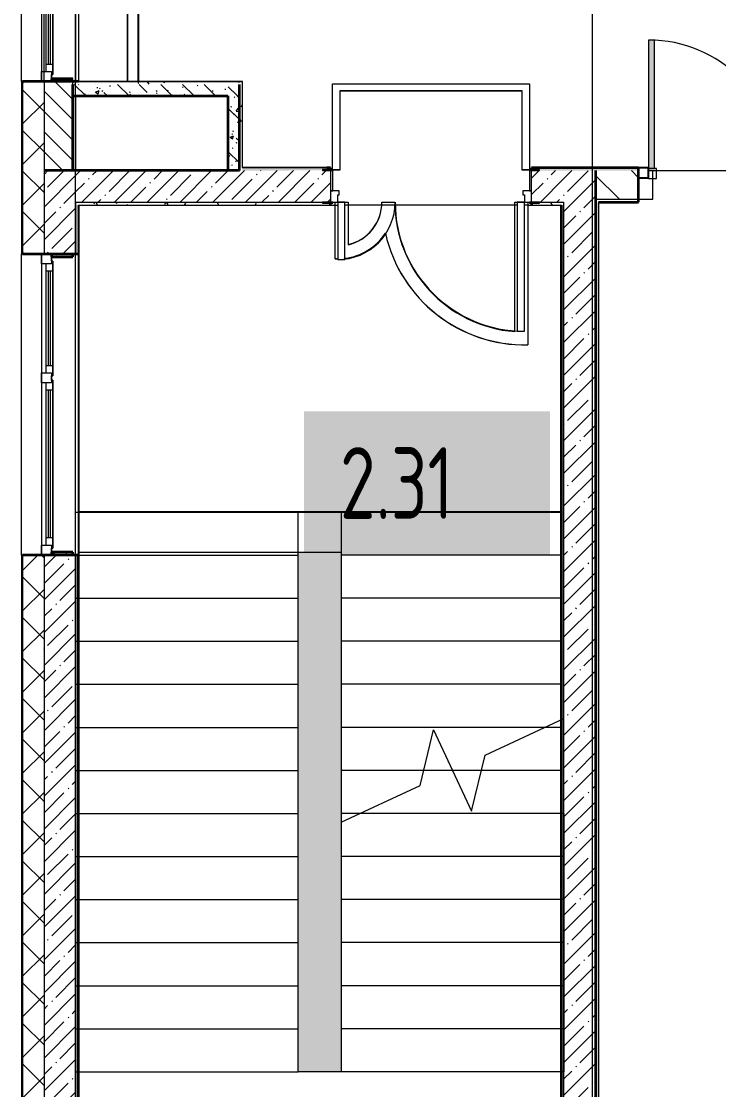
# Model space of a CAD drawing. Header units: millimetres. Extents: x 3914 to 443608, y -156176 to 78197.
# Drawn here: x 174696 to 179552, y -144482 to -137038 of the extents above; entities that cross this region are included whole.
import ezdxf

# ---------------------------------------------------------------- set-up
doc = ezdxf.new("R2010")
doc.units = ezdxf.units.MM
doc.linetypes.add('Осевая', pattern=[6350, 1270, -952.5, 3175, -952.5])
doc.layers.add('A-AREA-PATT-2', color=7, linetype='Continuous', lineweight=5, true_color=0xcde0ef, transparency=1)
for name, color, linetype, lineweight in [('A-DETL-GENF', 7, 'Continuous', 9), ('A-DOOR-1', 7, 'Continuous', 5), ('A-FLOR', 7, 'Continuous', 9), ('A-FLOR-PATT-1', 7, 'Continuous', 5), ('A-GLAZ', 7, 'Continuous', 9), ('A-GLAZ-1', 7, 'Continuous', 5), ('A-GLAZ-CWMG', 7, 'Continuous', 9), ('A-GLAZ-CWMG-1', 7, 'Continuous', 25), ('A-WALL', 7, 'Continuous', 5), ('A-WALL-1', 7, 'Continuous', 35), ('I-WALL', 7, 'Continuous', 5), ('S-STRS', 7, 'Continuous', 9), ('S-STRS-MBND', 7, 'Continuous', 9), ('Оси', 7, 'Continuous', 9), ('Оси-2', 7, 'Осевая', 9)]:
    doc.layers.add(name, color=color, linetype=linetype, lineweight=lineweight)
doc.layers.add('A-DOOR-FRAM-1', color=7, linetype='Continuous', lineweight=5, true_color=0xc0c0c0)
doc.layers.add('A-WALL-FNSH-1', color=9, linetype='Continuous', lineweight=5, true_color=0x808080)
doc.styles.add('СПДС', font='ГОСТ тип А.ttf', dxfattribs={"width": 0.9})
pattern_1 = [(45, (174964.42, -145977.62), (-114.0493, 114.0493), []), (45, (175078.47, -145977.62), (-114.0493, 114.0493), [201.612, -40.322, 6.706, -33.617])]
pattern_2 = [(135, (174964.42, -145977.62), (-150.8683, -150.8683), [213.36, -35.56, 7.112, -35.56]), (135, (174964.42, -145826.85), (-150.8683, -150.8683), []), (50, (174964.42, -145977.62), (255.0577, -22.3145), [26.67, -293.37]), (355, (174964.42, -145977.62), (-49.3404, 267.479), [21.336, -234.696]), (100.451, (174985.68, -145979.48), (205.7195, 245.1636), [22.666, -249.326]), (46.184, (174964.42, -145906.5), (379.511, -58.86), [40.005, -440.055]), (96.636, (174996.05, -145911.4), (332.363, 346.399), [33.999, -373.989]), (351.184, (174964.42, -145906.5), (332.367, 346.395), [32.004, -352.044]), (21, (174999.98, -145924.28), (212.26, -143.171), [26.67, -293.37]), (326, (174999.98, -145924.28), (86.522, 257.863), [21.336, -234.696]), (71.451, (175017.67, -145936.2), (298.784, 114.69), [22.666, -249.326]), (37.5, (174964.42, -145977.62), (4.3238, 118.3775), [6.706, -225.146, 6.706, -231.546, -235.585]), (37.5, (174964.42, -145977.62), (4.3238, 118.3775), [-470.103, 6.706, -228.879]), (7.5, (174964.42, -145977.62), (93.5476, 140.2533), [6.706, -129.134, 6.706, -219.812, -89.789]), (7.5, (174964.42, -145977.62), (93.5476, 140.2533), [-362.356, 6.706, -83.083]), (327.5, (174885.12, -145977.62), (189.8273, -8.0202), [6.706, -82.194, 6.706, -270.662, -368.046]), (327.5, (174885.12, -145977.62), (189.8273, -8.0202), [-366.268, 6.706, -361.34]), (317.5, (174849.56, -145977.62), (207.381, 35.5976), [6.706, -108.864, 6.706, -177.495, -261.366]), (317.5, (174849.56, -145977.62), (207.381, 35.5976), [-299.771, 6.706, -254.66])]
pattern_3 = [(0, (174964.42, -145977.62), (243.84, 60.96), [20.117, -162.763, 20.117, -162.763, -975.36]), (0, (174964.42, -145977.62), (243.84, 60.96), [-365.76, 20.117, -345.643, 20.117, -162.763, -426.72]), (0, (174964.42, -145977.62), (243.84, 60.96), [-914.4, 20.117, -101.803, 20.117, -284.683]), (120, (175055.86, -145947.14), (-174.71291, 180.69163), [20.117, -162.763, 20.117, -162.763, -975.36]), (120, (175055.86, -145947.14), (-174.71291, 180.69163), [-365.76, 20.117, -345.643, 20.117, -162.763, -426.72]), (120, (175055.86, -145947.14), (-174.71291, 180.69163), [-914.4, 20.117, -101.803, 20.117, -284.683]), (240, (175086.34, -145825.22), (-69.12709, -241.65163), [20.117, -162.763, 20.117, -162.763, -975.36]), (240, (175086.34, -145825.22), (-69.12709, -241.65163), [-365.76, 20.117, -345.643, 20.117, -162.763, -426.72]), (240, (175086.34, -145825.22), (-69.12709, -241.65163), [-914.4, 20.117, -101.803, 20.117, -284.683])]

# ---------------------------------------------------------------- blocks, each defined once
blk = doc.blocks.new('120_Окно_СКБ_2Ст - 120_Окно_СКБ_2Ст 2100х2500 _мал створка справа_-22445857-Объем проектирования 2 этажа')
at = {"layer": 'A-GLAZ'}
for p, q in [((-1050, -127), (-1050, -57)), ((-1050, -57), (-980, -57)), ((-980, -57), (-980, -127)), ((150, -127), (150, -57)), ((150, -57), (220, -57)), ((220, -57), (220, -127)), ((980, -127), (980, -57)), ((980, -57), (1050, -57)), ((1050, -57), (1050, -127)), ((-980, -127), (-1050, -127)), ((-980, -127), (-1000, -127)), ((-1000, -127), (-1000, -137)), ((-1000, -137), (170, -137)), ((170, -137), (-1000, -137)), ((150, -87), (-980, -87)), ((-980, -87), (-980, -127)), ((-930, -137), (-930, -87)), ((100, -137), (100, -87)), ((150, -127), (150, -87)), ((220, -127), (150, -127)), ((170, -127), (150, -127)), ((170, -137), (170, -127)), ((220, -127), (200, -127)), ((200, -127), (200, -137)), ((200, -137), (1000, -137)), ((1000, -137), (200, -137)), ((980, -87), (220, -87)), ((220, -87), (220, -127)), ((270, -137), (270, -87)), ((930, -137), (930, -87)), ((980, -127), (980, -87)), ((1050, -127), (980, -127)), ((1000, -127), (980, -127)), ((1000, -137), (1000, -127))]:
    blk.add_line(p, q, dxfattribs=at)
at = {"layer": 'A-GLAZ-1'}
for p, q in [((1050, -57), (-1050, -57)), ((-1030, -127), (-1000, -127)), ((-930, -107), (100, -107)), ((100, -117), (-930, -117)), ((170, -127), (200, -127)), ((270, -107), (930, -107)), ((930, -117), (270, -117)), ((1000, -127), (1030, -127))]:
    blk.add_line(p, q, dxfattribs=at)
blk = doc.blocks.new('120_Окно_СКБ_2Ст - 120_Окно_СКБ_2Ст 2100х2400 _мал створка справа_-22446225-Объем проектирования 2 этажа')
at = {"layer": 'A-GLAZ'}
for p, q in [((-1050, -127), (-1050, -57)), ((-1050, -57), (-980, -57)), ((-980, -57), (-980, -127)), ((150, -127), (150, -57)), ((150, -57), (220, -57)), ((220, -57), (220, -127)), ((980, -127), (980, -57)), ((980, -57), (1050, -57)), ((1050, -57), (1050, -127)), ((-980, -127), (-1050, -127)), ((-980, -127), (-1000, -127)), ((-1000, -127), (-1000, -137)), ((-1000, -137), (170, -137)), ((170, -137), (-1000, -137)), ((150, -87), (-980, -87)), ((-980, -87), (-980, -127)), ((-930, -137), (-930, -87)), ((100, -137), (100, -87)), ((150, -127), (150, -87)), ((220, -127), (150, -127)), ((170, -127), (150, -127)), ((170, -137), (170, -127)), ((220, -127), (200, -127)), ((200, -127), (200, -137)), ((200, -137), (1000, -137)), ((1000, -137), (200, -137)), ((980, -87), (220, -87)), ((220, -87), (220, -127)), ((270, -137), (270, -87)), ((930, -137), (930, -87)), ((980, -127), (980, -87)), ((1050, -127), (980, -127)), ((1000, -127), (980, -127)), ((1000, -137), (1000, -127))]:
    blk.add_line(p, q, dxfattribs=at)
at = {"layer": 'A-GLAZ-1'}
for p, q in [((1050, -57), (-1050, -57)), ((-1030, -127), (-1000, -127)), ((-930, -107), (100, -107)), ((100, -117), (-930, -117)), ((170, -127), (200, -127)), ((270, -107), (930, -107)), ((930, -117), (270, -117)), ((1000, -127), (1030, -127))]:
    blk.add_line(p, q, dxfattribs=at)
blk = doc.blocks.new('Прямоугольный импост - 50 x 70 мм-31701779-Объем проектирования 2 этажа')
at = {"layer": 'A-GLAZ-CWMG-1'}
for p, q in [((0, 35), (-70, 35)), ((-70, 35), (-70, -35)), ((0, -35), (0, 35)), ((-70, -35), (0, -35))]:
    blk.add_line(p, q, dxfattribs=at)
blk = doc.blocks.new('Зашивка приборов отопления42 - Зашивка приборов отопления-33374801-Объем проектирования 2 этажа')
at = {"layer": 'A-WALL'}
for p, q in [((37471.9, 23439), (35391.9, 23439)), ((35391.9, 23079), (37471.9, 23079)), ((37471.9, 23079), (35391.9, 23079)), ((35391.9, 23004), (37471.9, 23004))]:
    blk.add_line(p, q, dxfattribs=at)

msp = doc.modelspace()

# ---------------------------------------------------------------- hatches: boundary and pattern name
at = {"layer": 'A-AREA-PATT-2'}
msp.add_hatch(color=256, dxfattribs=at).paths.add_polyline_path([(176924.4, -144357.6), (176924.4, -140739.7), (176624.4, -140739.7), (176624.4, -144357.6)])
at = {"layer": 'A-FLOR-PATT-1'}
h = msp.add_hatch(color=256, dxfattribs=at)
h.paths.add_polyline_path([(188594.3, -138077.6), (188634.3, -138077.6), (188634.3, -137247.6), (188594.3, -137247.6), (188594.3, -138073.9)])
h.paths.add_polyline_path([(199264.4, -138077.6), (199264.4, -137747.6), (199224.4, -137747.6), (199224.4, -138077.6)])
h.paths.add_polyline_path([(189854.3, -138077.6), (189894.3, -138077.6), (189894.3, -137747.6), (189854.3, -137747.6), (189854.3, -138057.6)])
h.paths.add_polyline_path([(197964.4, -138077.6), (198004.4, -138077.6), (198004.4, -137247.6), (197964.4, -137247.6), (197964.4, -138057.6)])
h.paths.add_polyline_path([(180359.4, -138062.6), (180359.4, -137662.6), (180319.4, -137662.6), (180319.4, -138062.6)])
h.paths.add_polyline_path([(179104.4, -138062.6), (179104.4, -137167.6), (179064.4, -137167.6), (179064.4, -138062.6), (179094.4, -138062.6)])
h.paths.add_polyline_path([(213480.4, -137947.6), (213480.4, -137902.6), (212487.9, -137902.6), (212487.9, -137947.6), (213478.9, -137947.6)])
h.paths.add_polyline_path([(194974.4, -137457.2), (195054.4, -137457.2), (195054.4, -137412.2), (194214.4, -137412.2), (194214.4, -137457.2), (194590.3, -137457.2)])
h.paths.add_polyline_path([(213088, -135957.6), (213480.4, -135957.6), (213480.4, -135912.6), (212487.9, -135912.6), (212487.9, -135957.6), (212954.4, -135957.6)])
h.paths.add_polyline_path([(194229.4, -135787.2), (195054.4, -135787.2), (195054.4, -135742.2), (194229.4, -135742.2)])
h.paths.add_polyline_path([(206359.4, -133017.6), (206359.4, -132197.6), (206314.4, -132197.6), (206314.4, -133017.6)])
h.paths.add_polyline_path([(207624.4, -132517.6), (207624.4, -132237.6), (207614.4, -132237.6), (207614.4, -132197.6), (207579.4, -132197.6), (207579.4, -132517.6), (207614.4, -132517.6)])
h.paths.add_polyline_path([(208997.1, -127057.6), (209394.4, -127057.6), (209394.4, -127012.6), (208574.4, -127012.6), (208574.4, -127057.6), (208614.4, -127057.6)])
h.paths.add_polyline_path([(208762.6, -125792.6), (208894.4, -125792.6), (208894.4, -125747.6), (208614.4, -125747.6), (208614.4, -125757.6), (208574.4, -125757.6), (208574.4, -125792.6), (208627.5, -125792.6)])
at = {"layer": 'A-WALL'}
h = msp.add_hatch(dxfattribs=at)
h.set_pattern_fill('FP_24', color=256, style=0, pattern_type=2)
h.set_pattern_definition([(45, (174964.42, -145977.62), (-141.4214, 141.4214), []), (135, (174964.42, -145977.62), (-141.4214, -141.4214), [])])
h.paths.add_polyline_path([(174854.4, -146077.6), (174854.4, -140757.6), (174704.4, -140757.6), (174704.4, -146077.6)])
h.paths.add_polyline_path([(174836.4, -138657.6), (174854.4, -138657.6), (174854.4, -137457.6), (174704.4, -137457.6), (174704.4, -138657.6)])
h.paths.add_polyline_path([(174704.4, -135357.6), (174854.4, -135357.6), (174854.4, -134457.6), (174704.4, -134457.6), (174704.4, -135127.7)])
h.paths.add_polyline_path([(174704.4, -132857.6), (174854.4, -132857.6), (174854.4, -130627.6), (174704.4, -130627.6), (174704.4, -132051)])
h = msp.add_hatch(dxfattribs=at)
h.set_pattern_fill('FP_2', color=256, style=0, pattern_type=2)
h.set_pattern_definition([(135, (174964.42, -145977.62), (-70.7107, -70.7107), [])])
h.paths.add_polyline_path([(175054.4, -138077.6), (175054.4, -137457.6), (174854.4, -137457.6), (174854.4, -138077.6)])
h.paths.add_polyline_path([(175054.4, -135357.6), (175054.4, -135077.6), (174854.4, -135077.6), (174854.4, -135357.6), (175053.9, -135357.6)])
h.paths.add_polyline_path([(174911.6, -134577.6), (175054.4, -134577.6), (175054.4, -134457.6), (174854.4, -134457.6), (174854.4, -134577.6)])
h.paths.add_polyline_path([(175054.4, -132857.6), (175054.4, -131277.6), (174854.4, -131277.6), (174854.4, -132857.6), (174967, -132857.6)])
at = {"layer": 'I-WALL'}
h = msp.add_hatch(dxfattribs=at)
h.set_pattern_fill('FP_191', color=256, style=0, pattern_type=2)
h.set_pattern_definition(pattern_3)
h.paths.add_polyline_path([(174916.4, -137457.6), (175054.4, -137457.6), (175054.4, -137437.6), (174906.4, -137439.4), (174906.4, -137457.6)])
h = msp.add_hatch(dxfattribs=at)
h.set_pattern_fill('FP_41', color=256, style=0, pattern_type=2)
h.set_pattern_definition(pattern_2)
h.paths.add_polyline_path([(175076.5, -137557.6), (176214.4, -137557.6), (176214.4, -137477.6), (175054.4, -137477.6), (175054.4, -137557.6), (175074.4, -137557.6)])
h = msp.add_hatch(dxfattribs=at)
h.set_pattern_fill('FP_191', color=256, style=0, pattern_type=2)
h.set_pattern_definition(pattern_3)
h.paths.add_polyline_path([(175799.2, -137477.6), (176234.4, -137477.6), (176234.4, -137457.6), (175094.4, -137457.6), (175094.4, -137477.6), (175509.4, -137477.6)])
h = msp.add_hatch(dxfattribs=at)
h.set_pattern_fill('FP_191', color=256, style=0, pattern_type=2)
h.set_pattern_definition(pattern_3)
h.paths.add_polyline_path([(176214.4, -138077.6), (176234.4, -138077.6), (176234.4, -138057.6)])
h.paths.add_polyline_path([(176214.4, -138077.6), (176234.4, -138056.6), (176234.4, -137477.6), (176214.4, -137477.6), (176214.4, -138061)])
h = msp.add_hatch(dxfattribs=at)
h.set_pattern_fill('FP_41', color=256, style=0, pattern_type=2)
h.set_pattern_definition(pattern_2)
h.paths.add_polyline_path([(176134.4, -138077.6), (176214.4, -138077.6), (176214.4, -137557.6), (176134.4, -137557.6), (176134.4, -138057.6)])
h = msp.add_hatch(dxfattribs=at)
h.set_pattern_fill('FP_1', color=256, style=0, pattern_type=2)
h.set_pattern_definition(pattern_1)
h.paths.add_polyline_path([(174854.4, -146077.6), (175074.4, -146077.6), (175074.4, -140757.6), (174854.4, -140757.6), (174854.4, -145383.4)])
h.paths.add_polyline_path([(174854.4, -138657.6), (175074.4, -138657.6), (175074.4, -138077.6), (174854.4, -138077.6), (174854.4, -138204.4)])
h = msp.add_hatch(dxfattribs=at)
h.set_pattern_fill('FP_1', color=256, style=0, pattern_type=2)
h.set_pattern_definition(pattern_1)
h.paths.add_polyline_path([(175074.4, -138297.6), (176849.4, -138297.6), (176849.4, -138077.6), (175074.4, -138077.6), (175074.4, -138204.4)])
h.paths.add_polyline_path([(178474.4, -138297.6), (178474.4, -138077.6), (178249.4, -138077.6), (178249.4, -138297.6), (178454.4, -138297.6)])
h = msp.add_hatch(dxfattribs=at)
h.set_pattern_fill('FP_191', color=256, style=0, pattern_type=2)
h.set_pattern_definition(pattern_3)
h.paths.add_polyline_path([(185917.5, -138077.6), (188524.3, -138077.6), (188524.3, -138057.6), (181494.4, -138057.6), (181494.4, -138077.6), (185624.4, -138077.6)])
h.paths.add_polyline_path([(178694.4, -138077.6), (178994.4, -138077.6), (178994.4, -138057.6), (178249.4, -138057.6), (178249.4, -138069.6), (178304.4, -138069.6), (178304.4, -138077.6), (178690.2, -138077.6)])
h.paths.add_polyline_path([(194724.4, -138077.6), (194974.4, -138077.6), (194974.4, -138057.6), (189964.3, -138057.6), (189964.3, -138077.6), (194590.3, -138077.6)])
h.paths.add_polyline_path([(176415.9, -138077.6), (176794.4, -138075.8), (176794.4, -138069.6), (176849.4, -138069.6), (176849.4, -138057.6), (176234.4, -138057.6), (176234.4, -138077.6)])
h = msp.add_hatch(dxfattribs=at)
h.set_pattern_fill('FP_1', color=256, style=0, pattern_type=2)
h.set_pattern_definition(pattern_1)
h.paths.add_polyline_path([(178474.4, -146077.6), (178694.4, -146077.6), (178694.4, -138077.6), (178474.4, -138077.6), (178474.4, -145896.2)])
h = msp.add_hatch(dxfattribs=at)
h.set_pattern_fill('FP_23', color=256, style=0, pattern_type=2)
h.set_pattern_definition([(135, (174964.42, -145977.62), (-141.4214, -141.4214), [])])
h.paths.add_polyline_path([(188524.3, -138277.6), (188524.3, -138077.6), (187724.4, -138077.6), (187724.4, -138277.6), (187744.4, -138277.6)])
h.paths.add_polyline_path([(190133.7, -138277.6), (191624.4, -138277.6), (191624.4, -138077.6), (189964.3, -138077.6), (189964.3, -138277.6)])
h.paths.add_polyline_path([(186444.4, -138277.6), (187124.4, -138277.6), (187124.4, -138077.6), (186424.4, -138077.6), (186424.4, -138147.6), (185624.4, -138147.6), (185624.4, -138077.6), (183224.4, -138077.6), (183224.4, -138277.6), (186424.4, -138277.6)])
h.paths.add_polyline_path([(182624.4, -138277.6), (182624.4, -138077.6), (181494.4, -138077.6), (181494.4, -138277.6), (182604.4, -138277.6)])
h.paths.add_polyline_path([(178694.4, -138277.6), (178994.4, -138277.6), (178994.4, -138077.6), (178694.4, -138077.6)])
h = msp.add_hatch(dxfattribs=at)
h.set_pattern_fill('FP_191', color=256, style=0, pattern_type=2)
h.set_pattern_definition(pattern_3)
h.paths.add_polyline_path([(178474.4, -138317.6), (178474.4, -138297.6), (178304.4, -138297.6), (178304.4, -138305.6), (178249.4, -138305.6), (178249.4, -138317.6), (178454.4, -138317.6)])
h.paths.add_polyline_path([(175076.2, -138317.6), (176849.4, -138317.6), (176849.4, -138305.6), (176794.4, -138305.6), (176794.4, -138297.6), (175074.4, -138297.6), (175074.4, -138317.6)])
h = msp.add_hatch(dxfattribs=at)
h.set_pattern_fill('FP_191', color=256, style=0, pattern_type=2)
h.set_pattern_definition(pattern_3)
h.paths.add_polyline_path([(178474.4, -145837.6), (178474.4, -138317.6), (178454.4, -138318.6), (178454.5, -145442.6), (178466.9, -145688.3)])
h.paths.add_polyline_path([(178474.4, -145837.6), (178458.2, -145517.6), (178454.4, -145517.6), (178454.4, -145836.6), (178462.3, -145837)])
h.paths.add_polyline_path([(178454.4, -145467.6), (178455.7, -145467.6), (178454.4, -145442.6)])
h = msp.add_hatch(dxfattribs=at)
h.set_pattern_fill('FP_191', color=256, style=0, pattern_type=2)
h.set_pattern_definition(pattern_3)
h.paths.add_polyline_path([(181774.4, -138297.6), (182603.4, -138297.6), (182604.4, -138277.6), (181494.4, -138277.6), (181494.4, -138297.6), (181645.9, -138297.6)])
h.paths.add_polyline_path([(178714.4, -138297.6), (178994.4, -138297.6), (178994.4, -138277.6), (178694.4, -138277.6), (178694.4, -138297.6)])
h = msp.add_hatch(dxfattribs=at)
h.set_pattern_fill('FP_191', color=256, style=0, pattern_type=2)
h.set_pattern_definition(pattern_3)
h.paths.add_polyline_path([(178714.4, -145837.6), (178714.4, -138298.6), (178694.4, -138297.6), (178696.5, -145837.6)])
h = msp.add_hatch(dxfattribs=at)
h.set_pattern_fill('FP_191', color=256, style=0, pattern_type=2)
h.set_pattern_definition(pattern_3)
h.paths.add_polyline_path([(175074.4, -145857.6), (175094.4, -145857.6), (175094.4, -140757.6), (175074.4, -140757.6), (175074.4, -145837.6)])
h.paths.add_polyline_path([(175074.4, -138657.6), (175094.4, -138657.6), (175094.4, -138318.6), (175074.4, -138317.8)])
h = msp.add_hatch(dxfattribs=at)
h.set_pattern_fill('FP_191', color=256, style=0, pattern_type=2)
h.set_pattern_definition(pattern_3)
h.paths.add_polyline_path([(175054.4, -138677.6), (175054.4, -138657.6), (174906.4, -138657.6), (174906.4, -138677.6), (174916.4, -138677.6)])
h = msp.add_hatch(dxfattribs=at)
h.set_pattern_fill('FP_191', color=256, style=0, pattern_type=2)
h.set_pattern_definition(pattern_3)
h.paths.add_polyline_path([(174906.4, -140757.6), (175054.4, -140757.6), (175054.4, -140737.6), (174906.4, -140737.6)])

# ---------------------------------------------------------------- linework, layer by layer
at = {"layer": 'A-DETL-GENF'}
for p, q in [((179104.4, -137167.6), (179064.4, -137167.6)), ((179064.4, -137167.6), (179064.4, -138057.6)), ((179104.4, -138062.6), (179104.4, -137167.6)), ((179064.4, -138062.6), (179104.4, -138062.6)), ((179119.4, -138062.6), (179064.4, -138062.6)), ((179119.4, -138132.6), (179119.4, -138062.6)), ((179064.4, -138127.6), (179064.4, -138132.6)), ((179064.4, -138132.6), (179119.4, -138132.6))]:
    msp.add_line(p, q, dxfattribs=at)
at = {"layer": 'A-DOOR-1'}
for p, q in [((179064.4, -137167.6), (179064.4, -138057.6)), ((176949.4, -138297.6), (176899.4, -138297.6)), ((176899.4, -138297.6), (176899.4, -138697.6)), ((176949.4, -138697.6), (176949.4, -138297.6)), ((178199.4, -138297.6), (178149.4, -138297.6)), ((178149.4, -138297.6), (178149.4, -139197.6)), ((178199.4, -139197.6), (178199.4, -138297.6)), ((176899.4, -138697.6), (176949.4, -138697.6)), ((178149.4, -139197.6), (178199.4, -139197.6))]:
    msp.add_line(p, q, dxfattribs=at)
for centre, radius, start, end in [((179064.4, -138062.6), 895, 0, 90), ((176899.4, -138297.6), 400, 270, 0), ((178199.4, -138297.6), 900, 180, 270)]:
    msp.add_arc(centre, radius, start, end, dxfattribs=at)
at = {"layer": 'A-DOOR-FRAM-1'}
for p, q in [((176864.4, -138069.6), (176794.4, -138069.6)), ((176794.4, -138069.6), (176794.4, -138077.6)), ((176794.4, -138077.6), (176864.4, -138077.6)), ((176864.4, -138077.6), (176849.4, -138077.6)), ((176849.4, -138077.6), (176849.4, -138217.6)), ((176864.4, -138077.6), (176864.4, -138069.6)), ((176864.4, -138217.6), (176864.4, -138077.6)), ((178234.4, -138069.6), (178234.4, -138077.6)), ((178304.4, -138069.6), (178234.4, -138069.6)), ((178234.4, -138077.6), (178234.4, -138217.6)), ((178249.4, -138077.6), (178234.4, -138077.6)), ((178234.4, -138077.6), (178304.4, -138077.6)), ((178249.4, -138217.6), (178249.4, -138077.6)), ((178304.4, -138077.6), (178304.4, -138069.6)), ((176909.4, -138217.6), (176849.4, -138217.6)), ((176849.4, -138217.6), (176849.4, -138297.6)), ((176849.4, -138217.6), (176864.4, -138217.6)), ((176909.4, -138247.6), (176909.4, -138217.6)), ((178249.4, -138217.6), (178189.4, -138217.6)), ((178189.4, -138217.6), (178189.4, -138247.6)), ((178234.4, -138217.6), (178249.4, -138217.6)), ((178249.4, -138297.6), (178249.4, -138217.6)), ((176864.4, -138297.6), (176794.4, -138297.6)), ((176794.4, -138297.6), (176794.4, -138305.6)), ((176794.4, -138305.6), (176864.4, -138305.6)), ((176849.4, -138297.6), (176899.4, -138297.6)), ((176864.4, -138305.6), (176864.4, -138297.6)), ((176899.4, -138297.6), (176899.4, -138247.6)), ((176899.4, -138247.6), (176909.4, -138247.6)), ((178189.4, -138247.6), (178199.4, -138247.6)), ((178199.4, -138247.6), (178199.4, -138297.6)), ((178199.4, -138297.6), (178249.4, -138297.6)), ((178234.4, -138297.6), (178234.4, -138305.6)), ((178304.4, -138297.6), (178234.4, -138297.6)), ((178234.4, -138305.6), (178304.4, -138305.6)), ((178304.4, -138305.6), (178304.4, -138297.6))]:
    msp.add_line(p, q, dxfattribs=at)
at = {"layer": 'A-FLOR'}
for p, q in [((176864.1, -137472.8), (178233.9, -137472.8)), ((176864.1, -138068.7), (176864.1, -137472.8)), ((176864.1, -137473.7), (178233.9, -137473.7)), ((176864.1, -138069.6), (176864.1, -137473.7)), ((178233.9, -137472.8), (178233.9, -138072.8)), ((178233.9, -137473.7), (178233.9, -138073.7)), ((178183.9, -137522.8), (176914.1, -137522.8)), ((176914.1, -137522.8), (176914.1, -138072.8)), ((178183.9, -137523.7), (176914.1, -137523.7)), ((176914.1, -137523.7), (176914.1, -138073.7)), ((178183.9, -138072.8), (178183.9, -137522.8)), ((178183.9, -138073.7), (178183.9, -137523.7)), ((176824.4, -138056.7), (176234.4, -138056.7)), ((176824.4, -138057.6), (176234.4, -138057.6)), ((176914.1, -138072.8), (176864.4, -138072.8)), ((176914.1, -138073.7), (176864.4, -138073.7)), ((178233.9, -138072.8), (178183.9, -138072.8)), ((178233.9, -138073.7), (178183.9, -138073.7)), ((179064.4, -138076.7), (180359.4, -138076.7)), ((179064.4, -138077.6), (180359.4, -138077.6)), ((179094.4, -138276.7), (179094.4, -138076.7)), ((179094.4, -138277.6), (179094.4, -138077.6)), ((175094.4, -140456.7), (175094.4, -138317.7)), ((175094.4, -138317.7), (176899.4, -138317.7)), ((176881.2, -138690.9), (176881.2, -138296.7)), ((176881.2, -138691.9), (176881.2, -138297.6)), ((176899.4, -138296.5), (176971.2, -138296.5)), ((176899.4, -138297.4), (176971.2, -138297.4)), ((178149.4, -138317.7), (176949.4, -138317.7)), ((176971.2, -138296.5), (176971.2, -138593.6)), ((176971.2, -138297.4), (176971.2, -138594.6)), ((177207.4, -138296.5), (177297.4, -138296.5)), ((177207.4, -138297.4), (177297.4, -138297.4)), ((178132.4, -139198.8), (178132.4, -138296.5)), ((178132.4, -138296.5), (178199.4, -138296.5)), ((178132.4, -139199.7), (178132.4, -138297.4)), ((178132.4, -138297.4), (178199.4, -138297.4)), ((178220.3, -138317.7), (178199.4, -138317.7)), ((178222.4, -138296.7), (178222.4, -139291.3)), ((178222.4, -138297.6), (178222.4, -139292.2)), ((178222.4, -138317.7), (178453.4, -138317.7)), ((178453.4, -140456.7), (178453.4, -138317.7)), ((178994.4, -138276.7), (179094.4, -138276.7)), ((178994.4, -138277.6), (179094.4, -138277.6)), ((175094.4, -140457.6), (175094.4, -138318.6)), ((175094.4, -138318.6), (176899.4, -138318.6)), ((178149.4, -138318.6), (176949.4, -138318.6)), ((178220.3, -138318.6), (178199.4, -138318.6)), ((178222.4, -138318.6), (178453.4, -138318.6)), ((178453.4, -140457.6), (178453.4, -138318.6)), ((178453.4, -140456.7), (175094.4, -140456.7)), ((175094.4, -140456.7), (178453.4, -140456.7)), ((178453.4, -140457.6), (175094.4, -140457.6)), ((175094.4, -140457.6), (178453.4, -140457.6)), ((176924.4, -140738.8), (175094.4, -140738.8)), ((176924.4, -140739.7), (175094.4, -140739.7))]:
    msp.add_line(p, q, dxfattribs=at)
for centre, radius, start, end in [((176902.4, -138296.5), 305, 283.0427, 0), ((176902.4, -138296.5), 305, 283.0427, 0), ((176902.4, -138297.4), 305, 283.0427, 0), ((176902.4, -138297.4), 305, 283.0427, 0), ((178202.4, -138296.5), 905, 180, 265.56313), ((178202.4, -138296.5), 905, 180, 265.56313), ((178202.4, -138297.4), 905, 180, 265.56313), ((178202.4, -138297.4), 905, 180, 265.56313), ((176902.4, -138296.5), 395, 276.84991, 326.45952), ((176902.4, -138296.5), 395, 276.84991, 326.45952), ((176902.4, -138297.4), 395, 276.84991, 326.45952), ((176902.4, -138297.4), 395, 276.84991, 326.45952), ((178202.4, -138296.5), 995, 192.67054, 271.1511), ((178202.4, -138296.5), 995, 192.67054, 271.1511), ((178202.4, -138297.4), 995, 192.67054, 271.1511), ((178202.4, -138297.4), 995, 192.67054, 271.1511), ((176902.4, -138296.5), 395, 266.92799, 269.56999), ((176902.4, -138296.5), 395, 266.92799, 269.56999), ((176902.4, -138297.4), 395, 266.92799, 269.56999), ((176902.4, -138297.4), 395, 266.92799, 269.56999)]:
    msp.add_arc(centre, radius, start, end, dxfattribs=at)
at = {"layer": 'A-WALL'}
for p, q in [((174696.4, -137457.6), (174696.4, -135357.6)), ((174701.4, -137457.6), (174701.4, -138657.6)), ((174704.4, -137457.6), (174704.4, -138657.6)), ((174854.4, -137457.6), (174854.4, -138657.6)), ((175054.4, -137477.6), (175054.4, -137437.6)), ((175074.4, -138297.6), (176794.4, -138297.6)), ((175074.4, -138297.6), (175074.4, -138657.6)), ((175094.4, -138317.6), (176849.4, -138317.6)), ((178249.4, -138317.6), (178454.4, -138317.6)), ((178304.4, -138297.6), (178474.4, -138297.6)), ((178474.4, -145857.6), (178474.4, -138297.6)), ((178694.4, -138277.6), (178994.4, -138277.6)), ((178715.4, -138298.6), (178714.4, -138298.6)), ((174696.4, -140757.6), (174696.4, -138657.6)), ((175094.4, -138657.6), (175094.4, -138657.6)), ((174701.4, -140757.6), (174701.4, -146230.6)), ((174704.4, -140757.6), (174704.4, -146227.6)), ((174854.4, -140757.6), (174854.4, -146077.6)), ((175074.4, -140757.6), (175074.4, -145857.6))]:
    msp.add_line(p, q, dxfattribs=at)
at = {"layer": 'A-WALL-1'}
for p, q in [((175094.4, -137457.6), (174704.4, -137457.6)), ((175054.4, -137437.6), (174906.4, -137437.6)), ((174906.4, -137437.6), (174906.4, -137457.6)), ((175054.4, -138077.6), (175054.4, -137477.6)), ((175510.9, -137457.6), (175509.9, -137457.6)), ((176214.4, -138077.6), (176214.4, -137477.6)), ((175054.4, -137557.6), (176134.4, -137557.6)), ((176134.4, -137557.6), (176134.4, -138077.6)), ((176214.4, -138077.6), (174854.4, -138077.6)), ((176849.4, -138057.6), (176824.4, -138057.6)), ((176849.4, -138069.6), (176849.4, -138057.6)), ((178994.4, -138057.6), (178249.4, -138057.6)), ((178249.4, -138057.6), (178249.4, -138069.6)), ((178694.4, -138077.6), (178694.4, -146077.6)), ((178994.4, -138297.6), (178994.4, -138057.6)), ((176849.4, -138317.6), (176849.4, -138305.6)), ((178249.4, -138305.6), (178249.4, -138317.6)), ((178714.4, -138297.6), (178994.4, -138297.6)), ((178714.4, -138298.6), (178714.4, -138297.6)), ((178454.4, -138318.6), (178454.4, -145857.6)), ((174704.4, -138657.6), (175094.4, -138657.6)), ((174906.4, -138657.6), (174906.4, -138677.6)), ((174906.4, -138677.6), (175054.4, -138677.6)), ((175054.4, -138677.6), (175054.4, -138657.6)), ((175094.4, -140757.6), (174704.4, -140757.6)), ((175054.4, -140737.6), (174906.4, -140737.6)), ((174906.4, -140737.6), (174906.4, -140757.6)), ((175054.4, -140757.6), (175054.4, -140737.6)), ((175094.4, -145857.6), (175094.4, -140757.6))]:
    msp.add_line(p, q, dxfattribs=at)
at = {"layer": 'A-WALL-FNSH-1'}
for p, q in [((174704.4, -137457.6), (174696.4, -137457.6)), ((174696.4, -137457.6), (174696.4, -138657.6)), ((175054.4, -137436.6), (174906.4, -137436.6)), ((174906.4, -137436.6), (174906.4, -137437.6)), ((175054.4, -137437.6), (175054.4, -137436.6)), ((176235.4, -137456.6), (175054.4, -137456.6)), ((175054.4, -137457.6), (175509.9, -137457.6)), ((175509.9, -137457.6), (175509.9, -137467.6)), ((175509.9, -137467.6), (175510.9, -137467.6)), ((175510.9, -137467.6), (175510.9, -137457.6)), ((175510.9, -137457.6), (176234.4, -137457.6)), ((176235.4, -138056.6), (176235.4, -137456.6)), ((176849.4, -138056.6), (176235.4, -138056.6)), ((176849.4, -138057.6), (176849.4, -138056.6)), ((178994.4, -138056.6), (178249.4, -138056.6)), ((178249.4, -138056.6), (178249.4, -138057.6)), ((178994.4, -138057.6), (178994.4, -138056.6)), ((176849.4, -138318.6), (176849.4, -138317.6)), ((178249.4, -138317.6), (178249.4, -138318.6)), ((178714.4, -138298.6), (178714.4, -145837.6)), ((178715.4, -138298.6), (178994.4, -138298.6)), ((178994.4, -138298.6), (178994.4, -138297.6)), ((174696.4, -138657.6), (174704.4, -138657.6)), ((174906.4, -138677.6), (174906.4, -138678.6)), ((174906.4, -138678.6), (175054.4, -138678.6)), ((175054.4, -138678.6), (175054.4, -138677.6)), ((175094.4, -138657.6), (175095.4, -138657.6)), ((178453.4, -140690.6), (178453.4, -140692.9)), ((178454.4, -140690.6), (178453.4, -140690.6)), ((178453.4, -140692.9), (178454.4, -140692.9)), ((178453.4, -140692.9), (178453.4, -142987.6)), ((174704.4, -140757.6), (174696.4, -140757.6)), ((174696.4, -140757.6), (174696.4, -146235.6)), ((175054.4, -140736.6), (174906.4, -140736.6)), ((174906.4, -140736.6), (174906.4, -140737.6)), ((175054.4, -140737.6), (175054.4, -140736.6)), ((175094.4, -140757.6), (175094.4, -145837.6)), ((175095.4, -140757.6), (175094.4, -140757.6)), ((178453.4, -142987.6), (178454.4, -142987.6)), ((178454.4, -142996.4), (178453.4, -142996.4)), ((178453.4, -142996.4), (178453.4, -145442.6))]:
    msp.add_line(p, q, dxfattribs=at)
at = {"layer": 'I-WALL'}
for p, q in [((174854.4, -137457.6), (174854.4, -135357.6)), ((175074.4, -135377.6), (175074.4, -137457.6)), ((175094.4, -135377.6), (175094.4, -137457.6)), ((175509.9, -137457.6), (175509.9, -135377.6)), ((175510.9, -135357.6), (175510.9, -137457.6)), ((175074.4, -137557.6), (175074.4, -138077.6)), ((175094.4, -138317.6), (175094.4, -138318.6)), ((178454.4, -138318.6), (178454.4, -138317.6)), ((175094.4, -138657.6), (175094.4, -138318.6)), ((175095.4, -138318.6), (175095.4, -145836.6)), ((178453.4, -138318.1), (178454.4, -138318.1)), ((178454.4, -138318.6), (178453.4, -138318.6)), ((175094.4, -140757.6), (175094.4, -138657.6)), ((175094.4, -138657.6), (175095.4, -138657.6)), ((178453.4, -139952.2), (178454.4, -139952.2)), ((178453.4, -139957.6), (178454.4, -139957.6)), ((175095.4, -140357.6), (175094.4, -140357.6)), ((175094.4, -140457.6), (175094.4, -140757.6)), ((178453.4, -140690.6), (178453.4, -140457.6)), ((175095.4, -140696.3), (175094.4, -140696.3)), ((178453.4, -142996.4), (178453.4, -142987.6)), ((178453.4, -144015.6), (178454.4, -144015.6))]:
    msp.add_line(p, q, dxfattribs=at)
at = {"layer": 'S-STRS'}
for p, q in [((175094.4, -140457.6), (176624.4, -140457.6)), ((176624.4, -140739.7), (176624.4, -140457.6)), ((178454.4, -140457.6), (176924.4, -140457.6)), ((176924.4, -140457.6), (176924.4, -140757.6)), ((178454.4, -140457.6), (176924.4, -140457.6)), ((178453.4, -140457.6), (176924.4, -140457.6)), ((178453.4, -140457.6), (176924.4, -140457.6)), ((175094.4, -140757.6), (176624.4, -140757.6)), ((175094.4, -140757.6), (176624.4, -140757.6)), ((176624.4, -140757.6), (176624.4, -140739.7)), ((176624.4, -141057.6), (176624.4, -140757.6)), ((176924.4, -140757.6), (176924.4, -141057.6)), ((178454.4, -140757.6), (176924.4, -140757.6)), ((178454.4, -140757.6), (176924.4, -140757.6)), ((175094.4, -141057.6), (176624.4, -141057.6)), ((175094.4, -141057.6), (176624.4, -141057.6)), ((176624.4, -141357.6), (176624.4, -141057.6)), ((176924.4, -141057.6), (176924.4, -141357.6)), ((178454.4, -141057.6), (176924.4, -141057.6)), ((178454.4, -141057.6), (176924.4, -141057.6)), ((175094.4, -141357.6), (176624.4, -141357.6)), ((175094.4, -141357.6), (176624.4, -141357.6)), ((176624.4, -141657.6), (176624.4, -141357.6)), ((176924.4, -141357.6), (176924.4, -141657.6)), ((178454.4, -141357.6), (176924.4, -141357.6)), ((178454.4, -141357.6), (176924.4, -141357.6)), ((175094.4, -141657.6), (176624.4, -141657.6)), ((175094.4, -141657.6), (176624.4, -141657.6)), ((176624.4, -141957.6), (176624.4, -141657.6)), ((176924.4, -141657.6), (176924.4, -141957.6)), ((178454.4, -141657.6), (176924.4, -141657.6)), ((178454.4, -141657.6), (176924.4, -141657.6)), ((175094.4, -141957.6), (176624.4, -141957.6)), ((175094.4, -141957.6), (176624.4, -141957.6)), ((176624.4, -142257.6), (176624.4, -141957.6)), ((176924.4, -141957.6), (176924.4, -142257.6)), ((178342.8, -141957.6), (176924.4, -141957.6)), ((178342.8, -141957.6), (176924.4, -141957.6)), ((178454.4, -141957.6), (178342.8, -141957.6)), ((178454.4, -141957.6), (178342.8, -141957.6)), ((175094.4, -142257.6), (176624.4, -142257.6)), ((175094.4, -142257.6), (176624.4, -142257.6)), ((176624.4, -142557.6), (176624.4, -142257.6)), ((176924.4, -142257.6), (176924.4, -142557.6)), ((177498.5, -142257.6), (176924.4, -142257.6)), ((177498.5, -142257.6), (176924.4, -142257.6)), ((177699.4, -142257.6), (177498.5, -142257.6)), ((177699.4, -142257.6), (177498.5, -142257.6)), ((177900.3, -142257.6), (177699.4, -142257.6)), ((177900.3, -142257.6), (177699.4, -142257.6)), ((178454.4, -142257.6), (177900.3, -142257.6)), ((178454.4, -142257.6), (177900.3, -142257.6)), ((175094.4, -142557.6), (176624.4, -142557.6)), ((175094.4, -142557.6), (176624.4, -142557.6)), ((176624.4, -142857.6), (176624.4, -142557.6)), ((176924.4, -142557.6), (176924.4, -142619)), ((177056.1, -142557.6), (176924.4, -142557.6)), ((177056.1, -142557.6), (176924.4, -142557.6)), ((178454.4, -142557.6), (177056.1, -142557.6)), ((178454.4, -142557.6), (177056.1, -142557.6)), ((176924.4, -142619), (176924.4, -142857.6)), ((175094.4, -142857.6), (176624.4, -142857.6)), ((175094.4, -142857.6), (176624.4, -142857.6)), ((176624.4, -143157.6), (176624.4, -142857.6)), ((176924.4, -142857.6), (176924.4, -143157.6)), ((178454.4, -142857.6), (176924.4, -142857.6)), ((178454.4, -142857.6), (176924.4, -142857.6)), ((175094.4, -143157.6), (176624.4, -143157.6)), ((175094.4, -143157.6), (176624.4, -143157.6)), ((176624.4, -143457.6), (176624.4, -143157.6)), ((176924.4, -143157.6), (176924.4, -143457.6)), ((178454.4, -143157.6), (176924.4, -143157.6)), ((178454.4, -143157.6), (176924.4, -143157.6)), ((175094.4, -143457.6), (176624.4, -143457.6)), ((175094.4, -143457.6), (176624.4, -143457.6)), ((176624.4, -143757.6), (176624.4, -143457.6)), ((176924.4, -143457.6), (176924.4, -143757.6)), ((178454.4, -143457.6), (176924.4, -143457.6)), ((178454.4, -143457.6), (176924.4, -143457.6)), ((175094.4, -143757.6), (176624.4, -143757.6)), ((175094.4, -143757.6), (176624.4, -143757.6)), ((176624.4, -144057.6), (176624.4, -143757.6)), ((176924.4, -143757.6), (176924.4, -144057.6)), ((178454.4, -143757.6), (176924.4, -143757.6)), ((178454.4, -143757.6), (176924.4, -143757.6)), ((175094.4, -144057.6), (176624.4, -144057.6)), ((175094.4, -144057.6), (176624.4, -144057.6)), ((176624.4, -144357.6), (176624.4, -144057.6)), ((176924.4, -144057.6), (176924.4, -144357.6)), ((178454.4, -144057.6), (176924.4, -144057.6)), ((178454.4, -144057.6), (176924.4, -144057.6)), ((175094.4, -144357.6), (176624.4, -144357.6)), ((175094.4, -144357.6), (176624.4, -144357.6)), ((176924.4, -144357.6), (176624.4, -144357.6)), ((178454.4, -144357.6), (176924.4, -144357.6)), ((178454.4, -144357.6), (176924.4, -144357.6))]:
    msp.add_line(p, q, dxfattribs=at)
at = {"layer": 'S-STRS-MBND'}
for p, q in [((175074.4, -140457.6), (176624.4, -140457.6)), ((175074.4, -144357.6), (175074.4, -140457.6)), ((176624.4, -144357.6), (176624.4, -140457.6)), ((175074.4, -140757.6), (176624.4, -140757.6)), ((175074.4, -140757.6), (176624.4, -140757.6)), ((175074.4, -141057.6), (176624.4, -141057.6)), ((175074.4, -141057.6), (176624.4, -141057.6)), ((175074.4, -141357.6), (176624.4, -141357.6)), ((175074.4, -141357.6), (176624.4, -141357.6)), ((175074.4, -141657.6), (176624.4, -141657.6)), ((175074.4, -141657.6), (176624.4, -141657.6)), ((175074.4, -141957.6), (176624.4, -141957.6)), ((175074.4, -141957.6), (176624.4, -141957.6)), ((177926, -142152), (178474.4, -141896.2)), ((178454.4, -141957.6), (178342.8, -141957.6)), ((178454.4, -141957.6), (178342.8, -141957.6)), ((177472.8, -142363.3), (177567.4, -141974.4)), ((177567.4, -141974.4), (177831.5, -142540.8)), ((177831.5, -142540.8), (177926, -142152)), ((175074.4, -142257.6), (176624.4, -142257.6)), ((175074.4, -142257.6), (176624.4, -142257.6)), ((177699.4, -142257.6), (177498.5, -142257.6)), ((177699.4, -142257.6), (177498.5, -142257.6)), ((178454.4, -142257.6), (177900.3, -142257.6)), ((178454.4, -142257.6), (177900.3, -142257.6)), ((176924.4, -142619), (177472.8, -142363.3)), ((175074.4, -142557.6), (176624.4, -142557.6)), ((175074.4, -142557.6), (176624.4, -142557.6)), ((178474.4, -142557.6), (177056.1, -142557.6)), ((178474.4, -142557.6), (177056.1, -142557.6)), ((178474.4, -142557.6), (178474.4, -144357.6)), ((176924.4, -142619), (176924.4, -144357.6)), ((175074.4, -142857.6), (176624.4, -142857.6)), ((175074.4, -142857.6), (176624.4, -142857.6)), ((178474.4, -142857.6), (176924.4, -142857.6)), ((178474.4, -142857.6), (176924.4, -142857.6)), ((175074.4, -143157.6), (176624.4, -143157.6)), ((175074.4, -143157.6), (176624.4, -143157.6)), ((178474.4, -143157.6), (176924.4, -143157.6)), ((178474.4, -143157.6), (176924.4, -143157.6)), ((175074.4, -143457.6), (176624.4, -143457.6)), ((175074.4, -143457.6), (176624.4, -143457.6)), ((178474.4, -143457.6), (176924.4, -143457.6)), ((178474.4, -143457.6), (176924.4, -143457.6)), ((175074.4, -143757.6), (176624.4, -143757.6)), ((175074.4, -143757.6), (176624.4, -143757.6)), ((178474.4, -143757.6), (176924.4, -143757.6)), ((178474.4, -143757.6), (176924.4, -143757.6)), ((175074.4, -144057.6), (176624.4, -144057.6)), ((175074.4, -144057.6), (176624.4, -144057.6)), ((178474.4, -144057.6), (176924.4, -144057.6)), ((178474.4, -144057.6), (176924.4, -144057.6)), ((175074.4, -144357.6), (175074.4, -145857.6)), ((175074.4, -144357.6), (176624.4, -144357.6)), ((175074.4, -144357.6), (176624.4, -144357.6)), ((176924.4, -144357.6), (176624.4, -144357.6)), ((178474.4, -144357.6), (176924.4, -144357.6)), ((178474.4, -144357.6), (176924.4, -144357.6)), ((178474.4, -145857.6), (178474.4, -144357.6))]:
    msp.add_line(p, q, dxfattribs=at)
at = {"layer": 'Оси'}
for points in [[(178674.4, -147883.9), (178674.4, -142883.9), (178674.4, -123579.5), (178674.4, -118579.5)], [(175074.4, -147883.9), (175074.4, -142883.9), (175074.4, -135597.6), (175074.4, -130597.6)]]:
    msp.add_lwpolyline(points, dxfattribs=at)
at = {"layer": 'Оси-2'}
for p, q in [((178674.4, -142882.9), (178674.4, -123578.6)), ((175074.4, -142882.9), (175074.4, -135596.7))]:
    msp.add_line(p, q, dxfattribs=at)

# ---------------------------------------------------------------- block references
at = {"layer": 'A-GLAZ', "color": 3, "rotation": 89.99999999999993}
for name, p in [('120_Окно_СКБ_2Ст - 120_Окно_СКБ_2Ст 2100х2500 _мал створка справа_-22445857-Объем проектирования 2 этажа', (174779.4, -136407.6)), ('120_Окно_СКБ_2Ст - 120_Окно_СКБ_2Ст 2100х2400 _мал створка справа_-22446225-Объем проектирования 2 этажа', (174779.4, -139707.6))]:
    msp.add_blockref(name, p, dxfattribs=at)
at = {"layer": 'A-GLAZ-CWMG', "rotation": 180}
msp.add_blockref('Прямоугольный импост - 50 x 70 мм-31701779-Объем проектирования 2 этажа', (178994.4, -138092.6), dxfattribs=at)
at = {"layer": 'A-WALL', "rotation": 90.0000000000001}
msp.add_blockref('Зашивка приборов отопления42 - Зашивка приборов отопления-33374801-Объем проектирования 2 этажа', (198513.4, -172849.6), dxfattribs=at)

# ---------------------------------------------------------------- texts
at = {"insert": (176915.2, -140005.1), "char_height": 500, "width": 1212.151, "attachment_point": 1, "style": 'СПДС', "bg_fill": 1, "box_fill_scale": 1.5, "bg_fill_color": 7, "bg_fill_true_color": 16777215, "bg_fill_transparency": 0}
msp.add_mtext('2.31', dxfattribs=at)

doc.saveas('drawing.dxf')
